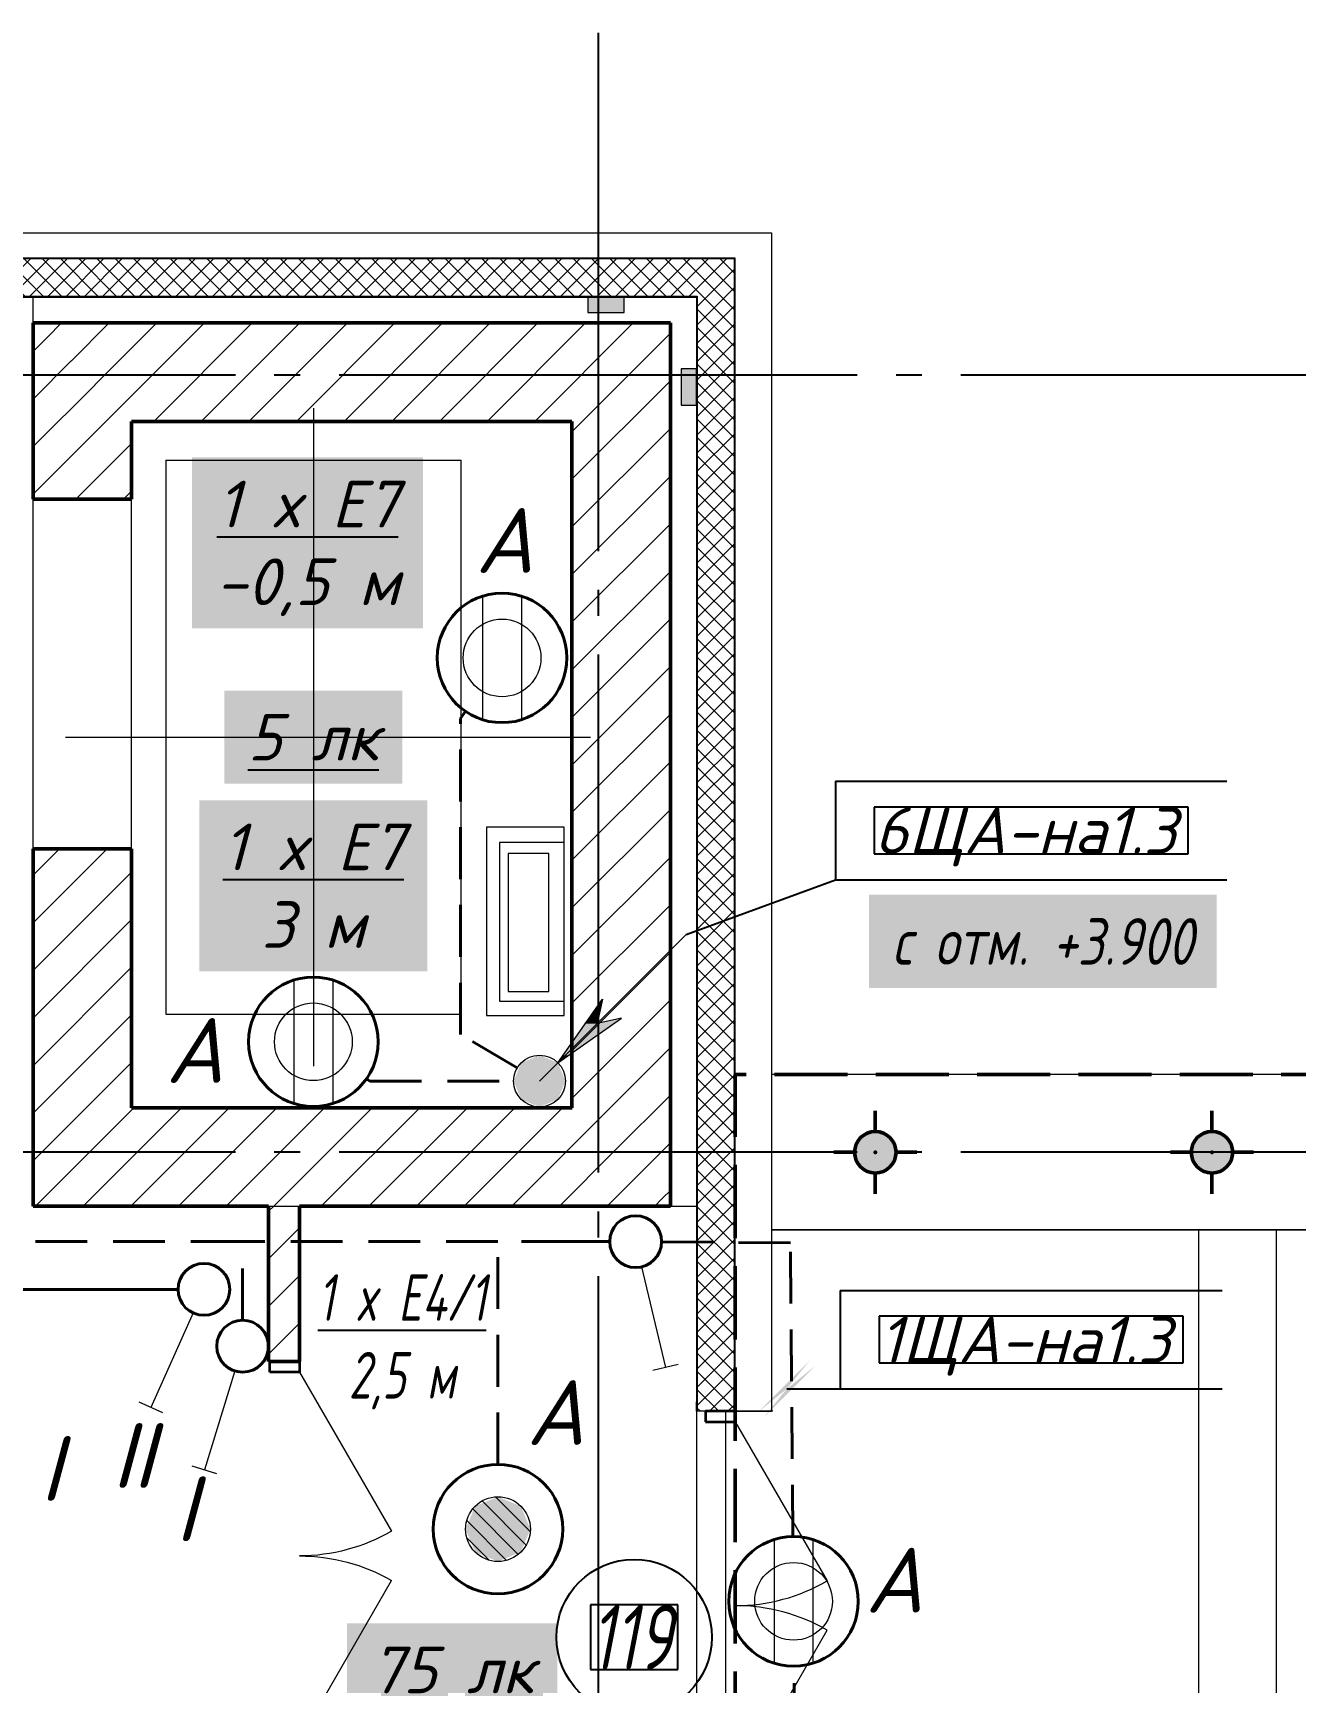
# Model space of a CAD drawing. Header units: millimetres. Extents: x 0 to 1293, y 0 to 420.
# Drawn here: x 562.4 to 611.1, y 259.1 to 322.8 of the extents above; entities that cross this region are included whole.
import ezdxf

# ---------------------------------------------------------------- set-up
doc = ezdxf.new("R2010")
doc.units = ezdxf.units.MM
for name, pattern in [('JIS_02_2.0', [3, 2, -1]), ('ГОСТ 2.303 5', [24, 20, -1.5, 1, -1.5]), ('СПКБ-0000-000-АР#001$0$Ashe', [300, 200, -100]), ('СПКБ-0000-000-АР#001$0$Невидимая', [391.222223, 282.222223, -109])]:
    doc.linetypes.add(name, pattern=pattern)
for name, color, linetype in [('@000', 7, 'Continuous'), ('Viewport1ForCustomObjects_0', 7, 'Continuous'), ('Viewport2ForCustomObjects_0', 7, 'Continuous'), ('Номер помещения', 7, 'Continuous'), ('СПКБ-0000-000-АР#001$0$Двери ArchiCAD', 7, 'Continuous'), ('СПКБ-0000-000-АР#001$0$Колонны существующие', 7, 'Continuous'), ('СПКБ-0000-000-АР#001$0$Оболочка - Крыша', 7, 'Continuous'), ('СПКБ-0000-000-АР#001$0$Перекрытие новые', 7, 'Continuous'), ('СПКБ-0000-000-АР#001$0$Стены', 7, 'Continuous'), ('СПКБ-0000-000-АР#001$0$Фахверк', 7, 'Continuous'), ('Строительные оси', 7, 'Continuous'), ('ЭО_АВАРИЙНОЕ ОСВЕЩЕНИЕ', 7, 'Continuous'), ('ЭО_РАБОЧЕЕ ОСВЕЩЕНИЕ', 7, 'Continuous')]:
    doc.layers.add(name, color=color, linetype=linetype)
for name, color, linetype, lineweight, true_color in [('СПКБ-0000-000-АР#001$0$Двери ArchiCAD_Ном._пера__23', 7, 'Continuous', 35, 0xff6600), ('СПКБ-0000-000-АР#001$0$Двери ArchiCAD_Ном._пера__3', 7, 'Continuous', 18, 0xff6600), ('СПКБ-0000-000-АР#001$0$Двери ArchiCAD_Ном._пера__58', 7, 'Continuous', 50, 0xdf0000), ('СПКБ-0000-000-АР#001$0$Двери ArchiCAD_Ном._пера__68', 7, 'Continuous', 20, 0xfd4435), ('СПКБ-0000-000-АР#001$0$Колонны существующие_Ном._пера__102', 7, 'Continuous', 13, 0xcccccc), ('СПКБ-0000-000-АР#001$0$Колонны существующие_Ном._пера__4', 7, 'Continuous', 50, 0x029e21), ('СПКБ-0000-000-АР#001$0$Оболочка - Крыша_Ном._пера__4', 7, 'Continuous', 50, 0x029e21), ('СПКБ-0000-000-АР#001$0$Стены_Ном._пера__58', 7, 'Continuous', 50, 0xdf0000), ('СПКБ-0000-000-АР#001$0$Стены_Ном._пера__68', 7, 'Continuous', 20, 0xfd4435), ('СПКБ-0000-000-АР#001$0$Фахверк_Ном._пера__102', 7, 'Continuous', 13, 0xcccccc)]:
    doc.layers.add(name, color=color, linetype=linetype, lineweight=lineweight, true_color=true_color)
for name, color, linetype, lineweight in [('СПКБ-0000-000-АР#001$0$Колонны существующие_Ном._пера__141', 7, 'Continuous', 50), ('СПКБ-0000-000-АР#001$0$Линии_Ном._пера__20', 1, 'Continuous', 20), ('СПКБ-0000-000-АР#001$0$Лифты_Ном._пера__120', 7, 'Continuous', 13), ('СПКБ-0000-000-АР#001$0$Лифты_Ном._пера__20', 1, 'Continuous', 20), ('СПКБ-0000-000-АР#001$0$Перекрытие новые_Ном._пера__20', 1, 'Continuous', 20), ('СПКБ-0000-000-АР#001$0$Стены_Ном._пера__20', 1, 'Continuous', 20), ('СПКБ-0000-000-АР#001$0$Фахверк_Ном._пера__1', 7, 'Continuous', 13)]:
    doc.layers.add(name, color=color, linetype=linetype, lineweight=lineweight)
doc.styles.add('1.8', font='isocpeui.ttf', dxfattribs={"height": 1.8})
doc.styles.add('2.5', font='isocpeui.ttf')
doc.styles.add('CustomTextStyle201', font='isocpeui.ttf', dxfattribs={"height": 1.8})
doc.styles.add('CustomTextStyle243', font='isocpeui.ttf', dxfattribs={"height": 1.8})
doc.styles.add('CustomTextStyle48', font='isocpeui.ttf', dxfattribs={"width": 0.72496, "height": 2.5})
pattern_1 = [(45, (0, 0), (-35.35534, 35.35534), []), (135, (0, 0), (35.35534, 35.35534), [])]
pattern_2 = [(45, (0, 0), (-91.9239, 91.9239), [])]

# ---------------------------------------------------------------- blocks, each defined once
blk = doc.blocks.new('СПКБ-0000-000-АР#001$0$Перекрытие_1', base_point=(22461.2, 19188))
at = {"layer": 'СПКБ-0000-000-АР#001$0$Перекрытие новые_Ном._пера__20', "color": 1, "linetype": 'Continuous', "lineweight": 20, "flags": 128}
blk.add_lwpolyline([(22461.2, 19188), (22461.2, 15677.8), (25022.7, 15677.8), (25022.7, 7088.6), (22462.8, 7088.6), (22462.8, 3579), (17926.7, 3579), (17886.7, 19190.9)], close=True, dxfattribs=at)
blk = doc.blocks.new('СПКБ-0000-000-АР#001$0$Перекрытие_3', base_point=(22841.2, 18707.8))
at = {"layer": 'СПКБ-0000-000-АР#001$0$Перекрытие новые_Ном._пера__20', "color": 1, "linetype": 'Continuous', "lineweight": 20, "flags": 128}
blk.add_lwpolyline([(22841.2, 18707.8), (24542.3, 18707.8), (24542.3, 16057.8), (22841.2, 16057.8)], close=True, dxfattribs=at)
blk = doc.blocks.new('СПКБ-0000-000-АР#001$0$Перекрытие_12', base_point=(25134.3, 7685.7))
at = {"layer": 'СПКБ-0000-000-АР#001$0$Перекрытие новые_Ном._пера__20', "color": 1, "linetype": 'Continuous', "lineweight": 20, "flags": 128}
blk.add_lwpolyline([(25134.3, 7685.7), (25312.7, 7685.7), (25312.7, 7180.7), (26962.3, 7180.7), (26962.3, 15585.7), (25312.7, 15585.7), (25312.7, 14885.6), (25134.3, 14885.6)], close=True, dxfattribs=at)
blk = doc.blocks.new('СПКБ-0000-000-АР#001$0$Перекрытие_17', base_point=(25312.7, 7180.7))
at = {"layer": 'СПКБ-0000-000-АР#001$0$Перекрытие новые_Ном._пера__20', "color": 1, "linetype": 'Continuous', "lineweight": 20, "flags": 128}
blk.add_lwpolyline([(25312.7, 7180.7), (27262.3, 7180.7), (27262.3, 15585.7), (25312.7, 15585.7), (25312.7, 14885.6), (25134.3, 14885.6), (25134.3, 7685.7), (25312.7, 7685.7)], close=True, dxfattribs=at)
blk = doc.blocks.new('СПКБ-0000-000-АР#001$0$Перекрытие_18', base_point=(25134.3, 7685.7))
at = {"layer": 'СПКБ-0000-000-АР#001$0$Перекрытие новые_Ном._пера__20', "color": 1, "linetype": 'Continuous', "lineweight": 20, "flags": 128}
blk.add_lwpolyline([(25134.3, 7685.7), (25312.7, 7685.7), (25312.7, 7180.7), (27562.3, 7180.7), (27562.3, 15585.7), (25312.7, 15585.7), (25312.7, 14885.6), (25134.3, 14885.6)], close=True, dxfattribs=at)
blk = doc.blocks.new('СПКБ-0000-000-АР#001$0$Стена_3', base_point=(25022.7, 19187.9))
at = {"layer": 'СПКБ-0000-000-АР#001$0$Стены_Ном._пера__68', "linetype": 'Continuous', "lineweight": 20, "true_color": 0xfd4435}
for points in [[(20133.4, 19334.9), (25169.7, 19334.9), (25172.7, 19337.9), (20133.4, 19337.9)], [(25025.7, 19190.9), (20133.4, 19190.9), (20133.4, 19187.9), (25022.7, 19187.9)]]:
    blk.add_hatch(color=20, dxfattribs=at).paths.add_polyline_path(points)
h = blk.add_hatch(dxfattribs=at)
h.set_pattern_fill('СЕТКА_5X5_ДИАГОНАЛЬНАЯ', color=20, style=0, pattern_type=2)
h.set_pattern_definition(pattern_1)
h.paths.add_polyline_path([(20133.4, 19334.9), (20133.4, 19287.9), (20133.4, 19190.9), (25025.7, 19190.9), (25169.7, 19334.9)])
at = {"layer": 'СПКБ-0000-000-АР#001$0$Стены_Ном._пера__68', "color": 20, "linetype": 'Continuous', "lineweight": 20, "true_color": 0xfd4435}
for p, q in [((25169.7, 19334.9), (20133.4, 19334.9)), ((20133.4, 19190.9), (25025.7, 19190.9))]:
    blk.add_line(p, q, dxfattribs=at)
at = {"layer": 'СПКБ-0000-000-АР#001$0$Стены_Ном._пера__68', "color": 20, "linetype": 'Continuous', "lineweight": 20, "true_color": 0xfd4435, "flags": 128}
for points in [[(25172.7, 19337.9), (20133.4, 19337.9)], [(20133.4, 19187.9), (25022.7, 19187.9)]]:
    blk.add_lwpolyline(points, dxfattribs=at)
blk = doc.blocks.new('СПКБ-0000-000-АР#001$0$Двупольная Дверь 19_2')
at = {"layer": 'СПКБ-0000-000-АР#001$0$Двери ArchiCAD_Ном._пера__23', "color": 30, "linetype": 'Continuous', "lineweight": 35, "true_color": 0xff6600}
for p, q in [((-710, 0), (-750, 0)), ((-750, 0), (-750, -115)), ((-710, -115), (-710, 0)), ((750, 0), (710, 0)), ((710, 0), (710, -115)), ((750, -115), (750, 0)), ((-750, -115), (-710, -115)), ((710, -115), (750, -115))]:
    blk.add_line(p, q, dxfattribs=at)
at = {"layer": 'СПКБ-0000-000-АР#001$0$Двери ArchiCAD_Ном._пера__3', "color": 30, "linetype": 'Continuous', "lineweight": 18, "true_color": 0xff6600}
for p, q in [((-710, 0), (-95.1, 355)), ((710, 0), (95.1, 355))]:
    blk.add_line(p, q, dxfattribs=at)
for centre, start, end in [((-710, 0), 0, 30), ((710, 0), 150, 180)]:
    blk.add_arc(centre, 710, start, end, dxfattribs=at)
at = {"layer": 'СПКБ-0000-000-АР#001$0$Двери ArchiCAD_Ном._пера__68', "color": 20, "linetype": 'Continuous', "lineweight": 20, "true_color": 0xfd4435}
for p, q in [((-750, 0), (-787, 0)), ((-750, 0), (-750, -3)), ((750, 0), (750, -3)), ((750, 0), (787, 0)), ((-750, -3), (-750, -115)), ((750, -3), (750, -115)), ((-750, -115), (-750, -147)), ((750, -115), (750, -147)), ((-750, -150), (-787, -150)), ((-750, -147), (-750, -150)), ((750, -147), (750, -150)), ((750, -150), (787, -150))]:
    blk.add_line(p, q, dxfattribs=at)
blk = doc.blocks.new('СПКБ-0000-000-АР#001$0$Стена_5', base_point=(25022.7, 3584))
at = {"layer": 'СПКБ-0000-000-АР#001$0$Стены_Ном._пера__68', "linetype": 'Continuous', "lineweight": 20, "true_color": 0xfd4435}
h = blk.add_hatch(dxfattribs=at)
h.set_pattern_fill('СЕТКА_5X5_ДИАГОНАЛЬНАЯ', color=20, style=0, pattern_type=2)
h.set_pattern_definition(pattern_1)
h.paths.add_polyline_path([(25025.7, 19190.9), (25025.7, 18910.7), (25169.7, 18910.7), (25169.7, 19334.9)])
for points in [[(25172.7, 18910.7), (25172.7, 19337.9), (25169.7, 19334.9), (25169.7, 18910.7)], [(25022.7, 19187.9), (25022.7, 18910.7), (25025.7, 18910.7), (25025.7, 19190.9)], [(25025.7, 18910.7), (25023.1, 18910.7), (25023.1, 18770.7), (25025.7, 18770.7)], [(25172.7, 18770.7), (25172.7, 18910.7), (25169.7, 18910.7), (25169.7, 18770.7)], [(25025.7, 18770.7), (25022.7, 18770.7), (25022.7, 14885.6), (25025.7, 14885.6)], [(25169.7, 18770.7), (25169.7, 14885.6), (25172.7, 14885.6), (25172.7, 18770.7)]]:
    blk.add_hatch(color=20, dxfattribs=at).paths.add_polyline_path(points)
h = blk.add_hatch(dxfattribs=at)
h.set_pattern_fill('СЕТКА_5X5_ДИАГОНАЛЬНАЯ', color=20, style=0, pattern_type=2)
h.set_pattern_definition(pattern_1)
h.paths.add_polyline_path([(25169.7, 18770.7), (25169.7, 18910.7), (25025.7, 18910.7), (25025.7, 18770.7)])
h = blk.add_hatch(dxfattribs=at)
h.set_pattern_fill('СЕТКА_5X5_ДИАГОНАЛЬНАЯ', color=20, style=0, pattern_type=2)
h.set_pattern_definition(pattern_1)
h.paths.add_polyline_path([(25169.7, 18770.7), (25025.7, 18770.7), (25025.7, 14885.6), (25057.7, 14885.6), (25169.7, 14885.6)])
at = {"layer": 'СПКБ-0000-000-АР#001$0$Стены_Ном._пера__68', "color": 20, "linetype": 'Continuous', "lineweight": 20, "true_color": 0xfd4435}
for p, q in [((25169.7, 18910.7), (25169.7, 19334.9)), ((25025.7, 19190.9), (25025.7, 18910.7)), ((25025.7, 18910.7), (25025.7, 18770.7)), ((25169.7, 18770.7), (25169.7, 18910.7)), ((25025.7, 18770.7), (25025.7, 14885.6)), ((25169.7, 14885.6), (25169.7, 18770.7)), ((25022.7, 14885.6), (25022.7, 14922.6)), ((25172.7, 14885.6), (25172.7, 14922.6)), ((25025.7, 14885.6), (25022.7, 14885.6)), ((25057.7, 14885.6), (25025.7, 14885.6)), ((25169.7, 14885.6), (25057.7, 14885.6)), ((25172.7, 14885.6), (25169.7, 14885.6))]:
    blk.add_line(p, q, dxfattribs=at)
at = {"layer": 'СПКБ-0000-000-АР#001$0$Стены_Ном._пера__68', "color": 20, "linetype": 'Continuous', "lineweight": 20, "true_color": 0xfd4435, "flags": 128}
for points in [[(25172.7, 14885.6), (25172.7, 19337.9)], [(25022.7, 19187.9), (25022.7, 18910.7)], [(25022.7, 18770.7), (25022.7, 14885.6)]]:
    blk.add_lwpolyline(points, dxfattribs=at)
at = {"layer": 'СПКБ-0000-000-АР#001$0$Двери ArchiCAD', "color": 21, "linetype": 'Continuous', "lineweight": 18, "true_color": 0xff9955, "zscale": 1000, "rotation": 270}
blk.add_blockref('СПКБ-0000-000-АР#001$0$Двупольная Дверь 19_2', (25172.7, 14135.6), dxfattribs=at)
blk = doc.blocks.new('СПКБ-0000-000-АР#001$0$Стена_15', base_point=(24542.3, 18707.8))
at = {"layer": 'СПКБ-0000-000-АР#001$0$Стены_Ном._пера__20', "linetype": 'Continuous', "lineweight": 20}
h = blk.add_hatch(dxfattribs=at)
h.set_pattern_fill('КИРПИЧ_ОБЫКНОВЕННЫЙ', color=1, style=0, pattern_type=2)
h.set_pattern_definition(pattern_2)
h.paths.add_polyline_path([(24922.3, 19087.8), (22462.2, 19087.8), (22842.2, 18707.8), (24542.3, 18707.8)])
at = {"layer": 'СПКБ-0000-000-АР#001$0$Стены_Ном._пера__58', "color": 12, "linetype": 'Continuous', "lineweight": 50, "true_color": 0xdf0000, "flags": 128}
for points in [[(24922.3, 19087.8), (22462.2, 19087.8)], [(22842.2, 18707.8), (24542.3, 18707.8)]]:
    blk.add_lwpolyline(points, dxfattribs=at)
blk = doc.blocks.new('СПКБ-0000-000-АР#001$0$Простой Проем Двери_3')
at = {"layer": 'СПКБ-0000-000-АР#001$0$Двери ArchiCAD_Ном._пера__58', "color": 12, "linetype": 'Continuous', "lineweight": 50, "true_color": 0xdf0000}
for p, q in [((-675, -380), (-675, 0)), ((675, -380), (675, 0))]:
    blk.add_line(p, q, dxfattribs=at)
blk = doc.blocks.new('СПКБ-0000-000-АР#001$0$Стена_16', base_point=(22842.2, 18707.8))
at = {"layer": 'СПКБ-0000-000-АР#001$0$Стены_Ном._пера__20', "linetype": 'Continuous', "lineweight": 20}
h = blk.add_hatch(dxfattribs=at)
h.set_pattern_fill('КИРПИЧ_ОБЫКНОВЕННЫЙ', color=1, style=0, pattern_type=2)
h.set_pattern_definition(pattern_2)
h.paths.add_polyline_path([(22462.2, 18407.8), (22842.2, 18407.8), (22842.2, 18707.8), (22462.2, 19087.8)])
h = blk.add_hatch(dxfattribs=at)
h.set_pattern_fill('КИРПИЧ_ОБЫКНОВЕННЫЙ', color=1, style=0, pattern_type=2)
h.set_pattern_definition(pattern_2)
h.paths.add_polyline_path([(22462.2, 15677.8), (22842.2, 16057.8), (22842.2, 17057.8), (22462.2, 17057.8)])
at = {"layer": 'СПКБ-0000-000-АР#001$0$Стены_Ном._пера__58', "color": 12, "linetype": 'Continuous', "lineweight": 50, "true_color": 0xdf0000, "flags": 128}
for points in [[(22462.2, 19087.8), (22462.2, 18407.8)], [(22842.2, 18407.8), (22842.2, 18707.8)], [(22462.2, 17057.8), (22462.2, 15677.8)], [(22842.2, 16057.8), (22842.2, 17057.8)]]:
    blk.add_lwpolyline(points, dxfattribs=at)
at = {"layer": 'СПКБ-0000-000-АР#001$0$Двери ArchiCAD', "color": 21, "linetype": 'Continuous', "lineweight": 18, "true_color": 0xff9955, "zscale": 1000, "rotation": 90.00000000000031}
blk.add_blockref('СПКБ-0000-000-АР#001$0$Простой Проем Двери_3', (22462.2, 17732.8), dxfattribs=at)
blk = doc.blocks.new('СПКБ-0000-000-АР#001$0$Стена_17', base_point=(22842.2, 16057.8))
at = {"layer": 'СПКБ-0000-000-АР#001$0$Стены_Ном._пера__20', "linetype": 'Continuous', "lineweight": 20}
h = blk.add_hatch(dxfattribs=at)
h.set_pattern_fill('КИРПИЧ_ОБЫКНОВЕННЫЙ', color=1, style=0, pattern_type=2)
h.set_pattern_definition(pattern_2)
h.paths.add_polyline_path([(22462.2, 15677.8), (24922.3, 15677.8), (24542.3, 16057.8), (22842.2, 16057.8)])
at = {"layer": 'СПКБ-0000-000-АР#001$0$Стены_Ном._пера__58', "color": 12, "linetype": 'Continuous', "lineweight": 50, "true_color": 0xdf0000, "flags": 128}
for points in [[(24542.3, 16057.8), (22842.2, 16057.8)], [(22462.2, 15677.8), (23370.7, 15677.8)], [(23490.7, 15677.8), (24922.3, 15677.8)]]:
    blk.add_lwpolyline(points, dxfattribs=at)
blk = doc.blocks.new('СПКБ-0000-000-АР#001$0$Стена_18', base_point=(24542.3, 16057.8))
at = {"layer": 'СПКБ-0000-000-АР#001$0$Стены_Ном._пера__20', "linetype": 'Continuous', "lineweight": 20}
h = blk.add_hatch(dxfattribs=at)
h.set_pattern_fill('КИРПИЧ_ОБЫКНОВЕННЫЙ', color=1, style=0, pattern_type=2)
h.set_pattern_definition(pattern_2)
h.paths.add_polyline_path([(24922.3, 15677.8), (24922.3, 19087.8), (24542.3, 18707.8), (24542.3, 16057.8)])
at = {"layer": 'СПКБ-0000-000-АР#001$0$Стены_Ном._пера__58', "color": 12, "linetype": 'Continuous', "lineweight": 50, "true_color": 0xdf0000, "flags": 128}
for points in [[(24922.3, 15677.8), (24922.3, 19087.8)], [(24542.3, 18707.8), (24542.3, 16057.8)]]:
    blk.add_lwpolyline(points, dxfattribs=at)
blk = doc.blocks.new('СПКБ-0000-000-АР#001$0$Двупольная Дверь 19_3')
at = {"layer": 'СПКБ-0000-000-АР#001$0$Двери ArchiCAD_Ном._пера__23', "color": 30, "linetype": 'Continuous', "lineweight": 35, "true_color": 0xff6600}
for p, q in [((-710, 0), (-750, 0)), ((-750, 0), (-750, -115)), ((-710, -115), (-710, 0)), ((750, 0), (710, 0)), ((710, 0), (710, -115)), ((750, -115), (750, 0)), ((-750, -115), (-710, -115)), ((710, -115), (750, -115))]:
    blk.add_line(p, q, dxfattribs=at)
at = {"layer": 'СПКБ-0000-000-АР#001$0$Двери ArchiCAD_Ном._пера__3', "color": 30, "linetype": 'Continuous', "lineweight": 18, "true_color": 0xff6600}
for p, q in [((-710, 0), (-95.1, 355)), ((710, 0), (95.1, 355))]:
    blk.add_line(p, q, dxfattribs=at)
for centre, start, end in [((-710, 0), 0, 30), ((710, 0), 150, 180)]:
    blk.add_arc(centre, 710, start, end, dxfattribs=at)
at = {"layer": 'СПКБ-0000-000-АР#001$0$Двери ArchiCAD_Ном._пера__58', "color": 12, "linetype": 'Continuous', "lineweight": 50, "true_color": 0xdf0000}
for p, q in [((-750, 0), (-787, 0)), ((-750, 0), (-750, -115)), ((750, 0), (750, -115)), ((750, 0), (787, 0)), ((-750, -120), (-787, -120)), ((-750, -115), (-750, -120)), ((750, -115), (750, -120)), ((750, -120), (787, -120))]:
    blk.add_line(p, q, dxfattribs=at)
blk = doc.blocks.new('СПКБ-0000-000-АР#001$0$Стена_26', base_point=(23490.7, 16057.8))
at = {"layer": 'СПКБ-0000-000-АР#001$0$Стены_Ном._пера__20', "linetype": 'Continuous', "lineweight": 20}
h = blk.add_hatch(dxfattribs=at)
h.set_pattern_fill('КИРПИЧ_ОБЫКНОВЕННЫЙ', color=1, style=0, pattern_type=2)
h.set_pattern_definition(pattern_2)
h.paths.add_polyline_path([(23370.7, 15677.8), (23370.7, 15077.4), (23375.7, 15077.4), (23490.7, 15077.4), (23490.7, 15677.8)])
h = blk.add_hatch(dxfattribs=at)
h.set_pattern_fill('КИРПИЧ_ОБЫКНОВЕННЫЙ', color=1, style=0, pattern_type=2)
h.set_pattern_definition(pattern_2)
h.paths.add_polyline_path([(23370.7, 13114.6), (23490.7, 13114.6), (23490.7, 13577.4), (23375.7, 13577.4), (23370.7, 13577.4)])
at = {"layer": 'СПКБ-0000-000-АР#001$0$Стены_Ном._пера__58', "color": 12, "linetype": 'Continuous', "lineweight": 50, "true_color": 0xdf0000}
for p, q in [((23370.7, 15077.4), (23370.7, 15114.4)), ((23490.7, 15077.4), (23490.7, 15114.4)), ((23375.7, 15077.4), (23370.7, 15077.4)), ((23490.7, 15077.4), (23375.7, 15077.4)), ((23370.7, 13577.4), (23370.7, 13540.4)), ((23375.7, 13577.4), (23370.7, 13577.4)), ((23490.7, 13577.4), (23375.7, 13577.4)), ((23490.7, 13577.4), (23490.7, 13540.4))]:
    blk.add_line(p, q, dxfattribs=at)
at = {"layer": 'СПКБ-0000-000-АР#001$0$Стены_Ном._пера__58', "color": 12, "linetype": 'Continuous', "lineweight": 50, "true_color": 0xdf0000, "flags": 128}
for points in [[(23370.7, 15677.8), (23370.7, 15077.4)], [(23490.7, 15077.4), (23490.7, 15677.8)], [(23370.7, 13577.4), (23370.7, 13114.6)], [(23490.7, 13114.6), (23490.7, 13577.4)], [(23370.7, 13114.6), (23490.7, 13114.6)]]:
    blk.add_lwpolyline(points, dxfattribs=at)
at = {"layer": 'СПКБ-0000-000-АР#001$0$Двери ArchiCAD', "color": 21, "linetype": 'Continuous', "lineweight": 18, "true_color": 0xff9955, "xscale": -1, "zscale": 1000, "rotation": 270}
blk.add_blockref('СПКБ-0000-000-АР#001$0$Двупольная Дверь 19_3', (23490.7, 14327.4), dxfattribs=at)
blk = doc.blocks.new('СПКБ-0000-000-АР#001$0$Стена_122', base_point=(25312.7, 15885.7))
at = {"layer": 'СПКБ-0000-000-АР#001$0$Стены_Ном._пера__20', "color": 1, "linetype": 'Continuous', "lineweight": 20, "flags": 128}
for points in [[(27562.3, 16185.7), (25312.7, 16185.7)], [(25312.7, 16185.7), (25312.7, 15585.7)], [(27562.3, 15585.7), (27562.3, 16185.7)], [(25312.7, 15585.7), (27562.3, 15585.7)]]:
    blk.add_lwpolyline(points, dxfattribs=at)
blk = doc.blocks.new('СПКБ-0000-000-АР#001$0$Колонна_131', base_point=(27012.8, 15885.7))
at = {"layer": 'СПКБ-0000-000-АР#001$0$Колонны существующие_Ном._пера__102', "linetype": 'Continuous', "lineweight": 13, "true_color": 0xcccccc}
blk.add_hatch(color=254, dxfattribs=at).paths.add_polyline_path([(27012.8, 15805.7, 0.414214), (27092.8, 15885.7, 0.414214), (27012.8, 15965.7, 0.414214), (26932.8, 15885.7, 0.414214)])
at = {"layer": 'СПКБ-0000-000-АР#001$0$Колонны существующие_Ном._пера__141', "color": 7, "linetype": 'Continuous', "lineweight": 50}
blk.add_circle((27012.8, 15885.7), 80, dxfattribs=at)
at = {"layer": 'СПКБ-0000-000-АР#001$0$Колонны существующие_Ном._пера__4', "color": 104, "linetype": 'Continuous', "lineweight": 50, "true_color": 0x029e21}
for p, q in [((27012.8, 15965.7), (27012.8, 16045.7)), ((26932.8, 15885.7), (26852.8, 15885.7)), ((27092.8, 15885.7), (27172.8, 15885.7)), ((27012.8, 15805.7), (27012.8, 15725.7))]:
    blk.add_line(p, q, dxfattribs=at)
blk.add_point((27012.8, 15885.7), dxfattribs=at)
blk = doc.blocks.new('СПКБ-0000-000-АР#001$0$Колонна_132', base_point=(25713.1, 15885.7))
at = {"layer": 'СПКБ-0000-000-АР#001$0$Колонны существующие_Ном._пера__102', "linetype": 'Continuous', "lineweight": 13, "true_color": 0xcccccc}
blk.add_hatch(color=254, dxfattribs=at).paths.add_polyline_path([(25713.1, 15805.7, 0.414214), (25793.1, 15885.7, 0.414214), (25713.1, 15965.7, 0.414214), (25633.1, 15885.7, 0.414214)])
at = {"layer": 'СПКБ-0000-000-АР#001$0$Колонны существующие_Ном._пера__141', "color": 7, "linetype": 'Continuous', "lineweight": 50}
blk.add_circle((25713.1, 15885.7), 80, dxfattribs=at)
at = {"layer": 'СПКБ-0000-000-АР#001$0$Колонны существующие_Ном._пера__4', "color": 104, "linetype": 'Continuous', "lineweight": 50, "true_color": 0x029e21}
for p, q in [((25713.1, 15965.7), (25713.1, 16045.7)), ((25633.1, 15885.7), (25553.1, 15885.7)), ((25793.1, 15885.7), (25873.1, 15885.7)), ((25713.1, 15805.7), (25713.1, 15725.7))]:
    blk.add_line(p, q, dxfattribs=at)
blk.add_point((25713.1, 15885.7), dxfattribs=at)
blk = doc.blocks.new('СПКБ-0000-000-АР#001$0$Крыша_3', base_point=(27562.3, 16185.7))
at = {"layer": 'СПКБ-0000-000-АР#001$0$Оболочка - Крыша_Ном._пера__4', "color": 104, "linetype": 'СПКБ-0000-000-АР#001$0$Невидимая', "lineweight": 50, "true_color": 0x029e21, "flags": 128}
blk.add_lwpolyline([(27562.3, 16185.7), (25172.7, 16185.7), (25172.7, 6585.3), (27562.3, 6585.3)], close=True, dxfattribs=at)
blk = doc.blocks.new('СПКБ-0000-000-АР#001$0$Колонна_152', base_point=(24993.1, 18840.7))
at = {"layer": 'СПКБ-0000-000-АР#001$0$Фахверк_Ном._пера__102', "linetype": 'Continuous', "lineweight": 13, "true_color": 0xcccccc}
blk.add_hatch(color=254, dxfattribs=at).paths.add_polyline_path([(25023.1, 18770.7), (25023.1, 18910.7), (24963.1, 18910.7), (24963.1, 18770.7)])
at = {"layer": 'СПКБ-0000-000-АР#001$0$Фахверк_Ном._пера__1', "color": 7, "linetype": 'Continuous', "lineweight": 13, "flags": 128}
blk.add_lwpolyline([(25023.1, 18770.7), (25023.1, 18910.7), (24963.1, 18910.7), (24963.1, 18770.7)], close=True, dxfattribs=at)
blk = doc.blocks.new('СПКБ-0000-000-АР#001$0$Колонна_153', base_point=(24673.1, 19157.7))
at = {"layer": 'СПКБ-0000-000-АР#001$0$Фахверк_Ном._пера__102', "linetype": 'Continuous', "lineweight": 13, "true_color": 0xcccccc}
blk.add_hatch(color=254, dxfattribs=at).paths.add_polyline_path([(24743.1, 19187.7), (24603.1, 19187.7), (24603.1, 19127.7), (24743.1, 19127.7)])
at = {"layer": 'СПКБ-0000-000-АР#001$0$Фахверк_Ном._пера__1', "color": 7, "linetype": 'Continuous', "lineweight": 13, "flags": 128}
blk.add_lwpolyline([(24743.1, 19187.7), (24603.1, 19187.7), (24603.1, 19127.7), (24743.1, 19127.7)], close=True, dxfattribs=at)
blk = doc.blocks.new('*E595')
at = {"layer": 'СПКБ-0000-000-АР#001$0$Линии_Ном._пера__20', "color": 1, "linetype": 'Continuous', "lineweight": 20}
for p, q in [((459.25, 245.002), (529.446, 245.002)), ((529.446, 245.002), (529.446, 199.499)), ((529.496, 199.499), (528.046, 199.499))]:
    blk.add_line(p, q, dxfattribs=at)
at = {"layer": 'СПКБ-0000-000-АР#001$0$Лифты_Ном._пера__120', "color": 7, "linetype": 'СПКБ-0000-000-АР#001$0$Ashe', "lineweight": 13}
for p, q in [((511.757, 238.227), (511.757, 212.827)), ((502.184, 225.527), (522.457, 225.527))]:
    blk.add_line(p, q, dxfattribs=at)
at = {"layer": 'СПКБ-0000-000-АР#001$0$Лифты_Ном._пера__20', "color": 1, "linetype": 'Continuous', "lineweight": 20}
for p, q in [((506.057, 236.227), (506.057, 214.827)), ((506.057, 236.227), (517.457, 236.227)), ((517.457, 214.827), (517.457, 236.227)), ((518.436, 222.049), (518.436, 214.782)), ((521.444, 222.049), (518.436, 222.049)), ((521.444, 214.782), (521.444, 222.049)), ((518.945, 221.456), (518.945, 215.333)), ((521.444, 221.456), (518.945, 221.456)), ((521.444, 215.333), (521.444, 221.456)), ((519.283, 221.032), (519.283, 215.714)), ((520.851, 221.032), (519.283, 221.032)), ((520.851, 215.714), (520.851, 221.032)), ((518.945, 215.333), (521.444, 215.333)), ((519.283, 215.714), (520.851, 215.714)), ((506.057, 214.827), (517.457, 214.827)), ((518.436, 214.782), (521.444, 214.782))]:
    blk.add_line(p, q, dxfattribs=at)
at = {"layer": 'СПКБ-0000-000-АР#001$0$Колонны существующие', "color": 7, "lineweight": 50, "xscale": 0.01, "yscale": 0.01, "zscale": 0.01}
for name, p in [('СПКБ-0000-000-АР#001$0$Колонна_132', (533.45, 209.5)), ('СПКБ-0000-000-АР#001$0$Колонна_131', (546.446, 209.5))]:
    blk.add_blockref(name, p, dxfattribs=at)
at = {"layer": 'СПКБ-0000-000-АР#001$0$Оболочка - Крыша', "color": 104, "linetype": 'Continuous', "lineweight": 50, "true_color": 0x029e21, "xscale": 0.01, "yscale": 0.01, "zscale": 0.01}
blk.add_blockref('СПКБ-0000-000-АР#001$0$Крыша_3', (551.941, 212.5), dxfattribs=at)
at = {"layer": 'СПКБ-0000-000-АР#001$0$Перекрытие новые', "color": 1, "linetype": 'Continuous', "lineweight": 20, "xscale": 0.01, "yscale": 0.01, "zscale": 0.01}
for name, p in [('СПКБ-0000-000-АР#001$0$Перекрытие_1', (500.931, 242.523)), ('СПКБ-0000-000-АР#001$0$Перекрытие_3', (504.731, 237.72)), ('СПКБ-0000-000-АР#001$0$Перекрытие_12', (527.661, 127.5)), ('СПКБ-0000-000-АР#001$0$Перекрытие_17', (529.446, 122.449)), ('СПКБ-0000-000-АР#001$0$Перекрытие_18', (527.661, 127.5))]:
    blk.add_blockref(name, p, dxfattribs=at)
at = {"layer": 'СПКБ-0000-000-АР#001$0$Стены', "color": 20, "lineweight": 20, "true_color": 0xfd4435, "xscale": 0.01, "yscale": 0.01, "zscale": 0.01}
for name, p in [('СПКБ-0000-000-АР#001$0$Стена_3', (526.546, 242.522)), ('СПКБ-0000-000-АР#001$0$Стена_5', (526.546, 86.483))]:
    blk.add_blockref(name, p, dxfattribs=at)
at = {"layer": 'СПКБ-0000-000-АР#001$0$Стены', "color": 12, "lineweight": 50, "true_color": 0xdf0000, "xscale": 0.01, "yscale": 0.01, "zscale": 0.01}
for name, p in [('СПКБ-0000-000-АР#001$0$Стена_15', (521.741, 237.72)), ('СПКБ-0000-000-АР#001$0$Стена_16', (504.741, 237.72)), ('СПКБ-0000-000-АР#001$0$Стена_18', (521.741, 211.221)), ('СПКБ-0000-000-АР#001$0$Стена_122', (529.446, 209.5)), ('СПКБ-0000-000-АР#001$0$Стена_17', (504.741, 211.221)), ('СПКБ-0000-000-АР#001$0$Стена_26', (511.226, 211.221))]:
    blk.add_blockref(name, p, dxfattribs=at)
at = {"layer": 'СПКБ-0000-000-АР#001$0$Фахверк', "color": 7, "lineweight": 13, "xscale": 0.01, "yscale": 0.01, "zscale": 0.01}
for name, p in [('СПКБ-0000-000-АР#001$0$Колонна_153', (523.05, 242.22)), ('СПКБ-0000-000-АР#001$0$Колонна_152', (526.25, 239.05))]:
    blk.add_blockref(name, p, dxfattribs=at)
blk = doc.blocks.new('*E596')
at = {"layer": 'Номер помещения', "color": 7, "linetype": 'Continuous', "true_color": 0xffffff}
for p, q in [((547.267, 200.533), (543.892, 200.533)), ((543.892, 200.533), (543.892, 198.033)), ((547.267, 198.033), (547.267, 200.533)), ((543.892, 198.033), (547.267, 198.033)), ((543.892, 198.033), (543.892, 198.033))]:
    blk.add_line(p, q, dxfattribs=at)
at = {"layer": 'Номер помещения', "color": 6, "linetype": 'Continuous'}
blk.add_circle((545.579, 199.283), 3, dxfattribs=at)
at = {"layer": 'Строительные оси', "color": 3, "linetype": 'ГОСТ 2.303 5', "lineweight": 25}
for p, q in [((544.188, 261.215), (544.188, 14)), ((578.188, 248), (14.188, 248)), ((578.188, 218), (14.188, 218))]:
    blk.add_line(p, q, dxfattribs=at)
at = {"layer": 'ЭО_АВАРИЙНОЕ ОСВЕЩЕНИЕ', "color": 1, "linetype": 'JIS_02_2.0', "lineweight": 40}
for p, q in [((538.874, 234.751), (539.063, 235.027)), ((538.874, 222.548), (538.874, 234.751)), ((541.065, 221.256), (538.874, 222.548)), ((535.245, 220.835), (535.37, 220.748)), ((535.37, 220.748), (540.926, 220.748)), ((530.464, 214.551), (518.643, 214.551)), ((530.464, 211.514), (530.464, 214.551)), ((540.322, 214.551), (530.464, 214.551)), ((540.322, 205.951), (540.322, 214.551)), ((543.23, 214.551), (540.322, 214.551)), ((544.636, 214.551), (543.23, 214.551)), ((551.612, 214.505), (546.635, 214.543)), ((551.709, 203.163), (551.612, 214.505)), ((551.961, 174.499), (551.753, 198.163))]:
    blk.add_line(p, q, dxfattribs=at)
at = {"layer": 'ЭО_АВАРИЙНОЕ ОСВЕЩЕНИЕ', "color": 7, "lineweight": 0}
for p, q in [((541.926, 220.748), (547.583, 226.404)), ((542.633, 221.455), (544.354, 223.912)), ((544.354, 223.912), (544.149, 222.97)), ((542.633, 221.455), (545.091, 223.175)), ((545.091, 223.175), (544.149, 222.97)), ((545.866, 213.578), (546.79, 209.686)), ((547.277, 209.802), (546.304, 209.571)), ((530.169, 209.558), (528.989, 205.736)), ((529.467, 205.589), (528.511, 205.884))]:
    blk.add_line(p, q, dxfattribs=at)
at = {"layer": 'ЭО_АВАРИЙНОЕ ОСВЕЩЕНИЕ', "color": 1, "lineweight": 0}
for p, q in [((539.711, 204.542), (541.411, 202.838)), ((540.228, 204.698), (541.568, 203.354)), ((539.347, 204.233), (541.101, 202.474)), ((539.118, 203.787), (540.655, 202.246)), ((539.119, 203.113), (539.981, 202.249))]:
    blk.add_line(p, q, dxfattribs=at)
at = {"layer": 'ЭО_АВАРИЙНОЕ ОСВЕЩЕНИЕ', "color": 7, "lineweight": 0}
for points in [[(539.729, 239.473), (539.729, 234.703)], [(541.229, 239.473), (541.229, 234.703)], [(532.445, 224.651), (532.445, 219.881)], [(533.945, 224.651), (533.945, 219.881)], [(550.981, 203.048), (550.981, 198.278)], [(552.481, 203.048), (552.481, 198.278)]]:
    blk.add_lwpolyline(points, dxfattribs=at)
at = {"layer": 'ЭО_АВАРИЙНОЕ ОСВЕЩЕНИЕ', "color": 1, "lineweight": 40}
for centre, radius in [((540.479, 237.088), 2.5), ((533.195, 222.266), 2.5), ((545.636, 214.551), 1), ((530.464, 210.514), 1), ((540.322, 203.451), 2.5), ((551.731, 200.663), 2.5)]:
    blk.add_circle(centre, radius, dxfattribs=at)
at = {"layer": 'ЭО_АВАРИЙНОЕ ОСВЕЩЕНИЕ', "color": 7, "lineweight": 0}
for centre, radius in [((540.479, 237.088), 1.5), ((533.195, 222.266), 1.5), ((541.926, 220.748), 1), ((540.322, 203.451), 1.25), ((551.731, 200.663), 1.5)]:
    blk.add_circle(centre, radius, dxfattribs=at)
at = {"layer": 'ЭО_АВАРИЙНОЕ ОСВЕЩЕНИЕ', "color": 1, "lineweight": 40}
for points in [[(544.354, 223.912), (543.838, 223.175), (544.193, 223.175)], [(543.694, 222.97), (542.838, 221.748), (543.051, 221.748)], [(543.694, 222.97), (544.798, 222.97), (543.051, 221.748)], [(543.838, 223.175), (543.694, 222.97), (544.149, 222.97)], [(543.838, 223.175), (544.193, 223.175), (544.149, 222.97)], [(545.091, 223.175), (544.149, 222.97), (544.798, 222.97)], [(541.926, 221.748), (541.219, 221.455), (541.219, 221.455)], [(541.926, 221.748), (541.219, 221.455), (542.633, 221.455)], [(541.926, 221.748), (542.633, 221.455), (542.633, 221.455)], [(542.838, 221.748), (543.051, 221.748), (542.633, 221.455)], [(541.219, 221.455), (540.926, 220.748), (540.926, 220.748)], [(541.219, 221.455), (540.926, 220.748), (542.926, 220.748)], [(541.219, 221.455), (542.633, 221.455), (542.926, 220.748)], [(542.633, 221.455), (542.926, 220.748), (542.926, 220.748)], [(540.926, 220.748), (541.219, 220.04), (541.219, 220.04)], [(540.926, 220.748), (541.219, 220.04), (542.633, 220.04)], [(540.926, 220.748), (542.926, 220.748), (542.633, 220.04)], [(542.926, 220.748), (542.633, 220.04), (542.633, 220.04)], [(541.219, 220.04), (541.926, 219.748), (541.926, 219.748)], [(541.219, 220.04), (542.633, 220.04), (541.926, 219.748)], [(542.633, 220.04), (541.926, 219.748), (541.926, 219.748)]]:
    blk.add_solid(points, dxfattribs=at)
at = {"layer": 'ЭО_АВАРИЙНОЕ ОСВЕЩЕНИЕ', "color": 1, "lineweight": 0}
for points in [[(544.354, 223.912), (543.838, 223.175), (544.193, 223.175)], [(543.694, 222.97), (544.149, 222.97), (542.633, 221.455)], [(544.149, 222.97), (544.798, 222.97), (542.633, 221.455)], [(543.838, 223.175), (543.694, 222.97), (544.149, 222.97)], [(543.838, 223.175), (544.193, 223.175), (544.149, 222.97)], [(545.091, 223.175), (544.149, 222.97), (544.798, 222.97)], [(540.323, 204.701), (539.439, 204.336), (541.202, 204.336)], [(539.438, 204.334), (539.072, 203.453), (541.571, 203.453)], [(539.439, 204.336), (539.438, 204.334), (541.207, 204.334)], [(539.438, 204.334), (541.207, 204.334), (541.571, 203.453)], [(539.439, 204.336), (541.202, 204.336), (541.207, 204.334)], [(539.072, 203.453), (539.073, 203.45), (541.572, 203.45)], [(539.072, 203.453), (541.571, 203.453), (541.572, 203.45)], [(539.073, 203.45), (539.437, 202.568), (541.206, 202.568)], [(539.073, 203.45), (541.572, 203.45), (541.206, 202.568)], [(539.437, 202.568), (539.442, 202.566), (541.205, 202.566)], [(539.437, 202.568), (541.206, 202.568), (541.205, 202.566)], [(539.442, 202.566), (541.205, 202.566), (540.32, 202.201)]]:
    blk.add_solid(points, dxfattribs=at)
at = {"layer": 'ЭО_РАБОЧЕЕ ОСВЕЩЕНИЕ', "color": 5, "lineweight": 40}
blk.add_line((527.971, 212.708), (493.002, 212.708), dxfattribs=at)
at = {"layer": 'ЭО_РАБОЧЕЕ ОСВЕЩЕНИЕ', "color": 7, "lineweight": 0}
for p, q in [((528.562, 211.796), (526.925, 208.146)), ((527.382, 207.941), (526.469, 208.35))]:
    blk.add_line(p, q, dxfattribs=at)
at = {"layer": 'ЭО_РАБОЧЕЕ ОСВЕЩЕНИЕ', "color": 5, "lineweight": 40}
blk.add_circle((528.971, 212.708), 1, dxfattribs=at)
at = {"layer": 'Номер помещения', "color": 7, "linetype": 'Continuous', "style": 'CustomTextStyle48', "width": 0.72496}
blk.add_text('119', height=2.5, dxfattribs=at).set_placement((543.892, 198.033))
blk = doc.blocks.new('CustomObjectsInViewport1_0')
at = {"layer": 'ЭО_АВАРИЙНОЕ ОСВЕЩЕНИЕ'}
for p, q in [((593.35, 293.911), (608.463, 293.911)), ((593.35, 293.911), (593.35, 290.111)), ((587.583, 287.99), (593.35, 290.111)), ((593.35, 290.111), (608.463, 290.111)), ((593.531, 274.253), (608.271, 274.253)), ((593.531, 274.253), (593.531, 270.453)), ((591.471, 270.453), (593.531, 270.453)), ((593.531, 270.453), (608.271, 270.453))]:
    blk.add_line(p, q, dxfattribs=at)
at = {"layer": 'ЭО_АВАРИЙНОЕ ОСВЕЩЕНИЕ', "color": 7, "true_color": 0xffffff}
for p, q in [((606.963, 292.911), (594.85, 292.911)), ((594.85, 292.911), (594.85, 291.111)), ((606.963, 291.111), (606.963, 292.911)), ((594.85, 291.111), (606.963, 291.111)), ((594.85, 291.111), (594.85, 291.111)), ((606.771, 273.253), (595.031, 273.253)), ((595.031, 273.253), (595.031, 271.453)), ((606.771, 271.453), (606.771, 273.253)), ((595.031, 271.453), (606.771, 271.453)), ((595.031, 271.453), (595.031, 271.453))]:
    blk.add_line(p, q, dxfattribs=at)
at = {"layer": 'ЭО_АВАРИЙНОЕ ОСВЕЩЕНИЕ'}
blk.add_solid([(592.365, 271.559), (590.365, 269.559), (590.577, 269.347), (592.577, 271.347)], dxfattribs=at)
for s, style, p in [('6ЩА-на1.3', 'CustomTextStyle243', (594.85, 291.111)), ('1ЩА-на1.3', 'CustomTextStyle201', (595.031, 271.453))]:
    blk.add_text(s, height=1.8, dxfattribs=dict(at, style=style)).set_placement(p)

msp = doc.modelspace()

# ---------------------------------------------------------------- block references
at = {"layer": '@000', "color": 1, "linetype": 'JIS_02_2.0', "lineweight": 40}
msp.add_blockref('*E595', (61.438, 70.086), dxfattribs=at)
at = {"layer": 'Viewport1ForCustomObjects_0'}
msp.add_blockref('CustomObjectsInViewport1_0', (0, 0), dxfattribs=at)
at = {"layer": 'Viewport2ForCustomObjects_0'}
msp.add_blockref('*E596', (40, 61.586), dxfattribs=at)

# ---------------------------------------------------------------- texts
at = {"layer": 'ЭО_АВАРИЙНОЕ ОСВЕЩЕНИЕ', "char_height": 1.8, "style": '1.8', "bg_fill": 1, "box_fill_scale": 1.5, "bg_fill_color": 7, "bg_fill_true_color": 16777215, "bg_fill_transparency": 0}
for s, insert, attachment_point in [('{\\L1 x Е7\\P}-0,5 м', (572.971, 302.904), 5), ('{\\L5 лк}', (573.195, 295.613), 5), ('{\\L1 x Е7\\P}3 м', (573.195, 289.878), 5), ('{\\W0.8;с отм. +3.900}', (607.169, 288.627), 3)]:
    msp.add_mtext(s, dxfattribs=dict(at, insert=insert, attachment_point=attachment_point))
at = {"layer": 'ЭО_АВАРИЙНОЕ ОСВЕЩЕНИЕ', "color": 1, "char_height": 2.5, "attachment_point": 5, "style": '2.5'}
for insert in [(580.576, 303.206), (568.619, 283.515), (582.546, 269.537), (595.62, 263.065)]:
    msp.add_mtext('А', dxfattribs=dict(at, insert=insert))
at = {"layer": 'ЭО_АВАРИЙНОЕ ОСВЕЩЕНИЕ', "attachment_point": 5}
for s, insert, char_height, style in [('{\\W0.7;\\L1 x Е4/1\\P\\l2,5 м}', (576.621, 272.269), 1.8, '1.8'), ('I', (563.052, 267.383), 2.5, '2.5'), ('I', (568.269, 265.825), 2.5, '2.5')]:
    msp.add_mtext(s, dxfattribs=dict(at, insert=insert, char_height=char_height, style=style))
at = {"layer": 'ЭО_РАБОЧЕЕ ОСВЕЩЕНИЕ', "insert": (566.227, 267.883), "char_height": 2.5, "attachment_point": 5, "style": '2.5'}
msp.add_mtext('II', dxfattribs=at)
at = {"layer": 'ЭО_РАБОЧЕЕ ОСВЕЩЕНИЕ', "insert": (578.556, 259.601), "char_height": 1.8, "attachment_point": 5, "style": '1.8', "bg_fill": 1, "box_fill_scale": 1.5, "bg_fill_color": 7, "bg_fill_true_color": 16777215, "bg_fill_transparency": 0}
msp.add_mtext('{\\L75 лк}', dxfattribs=at)

doc.saveas('drawing.dxf')
